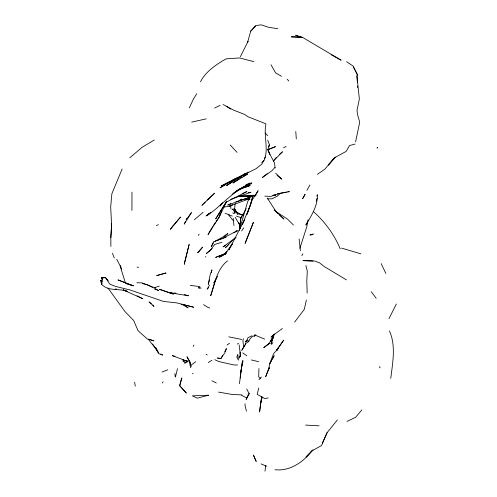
<?xml version="1.0" encoding="UTF-8"?>
<svg xmlns="http://www.w3.org/2000/svg" width="497" height="497" viewBox="0 0 497 497"><rect width="100%" height="100%" fill="white"/><g stroke="black" fill="none" stroke-linecap="round" stroke-linejoin="round"><path stroke-width="0.75" d="M131.922 210.473L131.985 192.159M260.826 401.327L259.583 411.982L261.702 396.55L260.801 402.781L262.286 397.028M110.887 246.413L110.837 237.585L111.701 223.613M258.949 368.532L258.688 376.813L260.347 378.441M110.837 237.585L111.645 223.793M251.762 199.956L252.42 197.222L251.979 199.893M183.337 361.195L183.443 359.716M239.703 229.608L240.641 217.872L243.219 214.493M239.921 228.595L240.293 223.985M240.418 222.445L240.666 219.37L241.822 216.35L246.276 208.647M234.329 212.362L235.1 203.534M317.409 194.607C317.732 206.125 311.339 215.592 305.903 225.104L306.55 222.998M240.15 378.006L241.151 369.532M241.331 367.991L243.033 360.934M265 471.206L265.647 465.714L266.38 466.167L261.049 463.887M239.461 383.665L241.865 365.171M184.549 262.789L184.35 264.292L189.164 244.375L184.648 262.037M390.766 378.323C392.636 362.909 396.115 345.552 389.431 330.915M240.324 374.204L240.548 372.669M273.487 334.829L273.033 337.861L270.989 343.949L274.282 333.866M105.755 277.388L101.711 277.599L102.289 279.954L101.612 284.265C108.265 291.696 118.957 288.055 127.232 291.397L123.219 290.018M239.312 357.287L239.566 355.79M239.827 354.293L240.213 352.044M240.287 375.129L242.822 360.418M308.041 219.73L306.86 226.495L299.896 248.276M273.549 335.065L273.033 337.861L270.896 341.414M243.368 338.786L242.934 340.849L243.623 347.254L241.741 350.323L246.133 343.384M245.176 403.794L244.922 404.993L246.406 411.218M261.72 162.687L264.218 160.419C268.933 148.584 263.348 136.066 265.951 123.834L248.084 116.801L244.741 114.49L233.578 110.117L223.06 104.544M306.394 300.051L304.263 309.426L294.609 322.112M211.256 272.716L211.952 269.877L210.132 274.822L208.299 284.408L209.448 279.948M175.466 376.881L177.485 368.681M355.579 141.856L359.691 122.268L357.591 114.608L356.989 110.589L359.35 99.009L356.908 75.668L357.349 82.347M258.775 388.039L257.179 394.32L264.858 398.625L268.194 397.917M316.309 201.161L317.011 198.421M277.829 28.764L268.169 27.198L261.285 24.85L255.638 25.583L250.749 31.118L247.475 42.754L248.034 41.375L240.368 56.708M219.457 216.276L220.078 214.095M102.289 279.954L101.711 277.599M241.759 364.096L242.399 361.891M250.115 206.342L251.817 200.701L249.954 206.423M239.175 230.571L247.804 201.297L250.625 196.961L252.631 196.178M274.127 334.419L273.033 337.861L267.858 344.862L269.25 343.502M270.43 341.868L272.691 335.282M269.163 368.221L268.641 369.656L269.678 363.798L273.586 353.628L277.314 349.528L283.657 340.147L276.32 350.559L278.395 347.627L277.202 350.435M102.022 283.203L101.612 284.265L100.649 280.438L101.848 281.29M269.25 367.463L265.671 376.732L269.001 368.246M221.737 210.852L219.127 217.189L208.013 234.621L212.666 226.601M122.132 168.986L111.881 193.737L110.676 206.914L111.645 225.638M337.376 419.928L327.088 432.688L321.565 445.505L311.874 450.947L306.096 456.917M263.59 160.438L262.025 163.911L256.16 168.632L221.339 185.921L242.325 175.186M264.522 158.35L265.149 156.959M322.336 443.113L327.051 432.694M239.181 358.033L240.741 354.634M185.431 221.463L184.194 224.128L191.438 212.573L186.947 218.873M189.326 107.818L193.302 99.325L196.762 93.684M316.738 196.029L317.185 195.079M226.75 201.279L219.127 217.189L216.089 221.556M388.996 318.652L396.351 303.996M301.859 255.762L302.859 253.781M309.904 184.983L306.885 190.37M255.017 196.197L258.098 190.68L251.302 201.465L246.972 214.4L249.68 207.143L242.201 224.532L243.903 221.252M216.922 277.506L215.505 280.196L210.678 295.758C214.853 283.65 216.704 269.262 227.502 260.882M244.785 219.438L228.875 249.916L232.31 243.928L224.979 254.048L219.357 257.247L226.16 253.526M190.407 367.755L191.047 366.562M217.506 276.22L213.809 283.035L215.387 280.445M198.396 235.441L199.123 234.13M224.768 351.615L226.439 348.577L224.712 352.932L220.948 358.517L217.127 357.995M222.699 355.355L220.948 358.517L217.854 358.07M271.555 360.412L269.678 363.798L274.176 355.684L272.3 359.064M200.49 81.744C205.926 71.332 216.133 64.579 226.054 58.863L239.542 57.95L253.911 61.659M249.699 393.121L246.127 399.489L248.835 393.195L246.748 388.958M268.759 146.298L269.517 144.994L267.721 140.179M209.479 285.123L207.1 289.186L208.61 287.688M213.437 242.927L211.287 246.568L213.53 241.784L226.191 237.193M162.395 383.007L163.171 381.69M243.623 347.254L245.22 344.564L248.009 337.668L252.041 335.742M186.108 219.581L186.903 218.282M226.675 201.242L215.679 218.916L226.116 202.223L246.897 191.544L242.797 193.414M271.617 344.433L272.834 342.514M193.122 346.372L193.942 345.098M241.604 231.018L243.723 227.868M213.486 225.303L215.22 222.805M268.622 146.255L269.517 144.994L267.982 149.199L269.877 154.312L268.094 150.92M273.754 160.519L276.214 157.537M361.804 409.932L355.647 417.306L346.931 421.431M183.996 361.63L184.921 363.127L187.232 360.406M273.294 161.165L282.507 151.759L279.32 154.511M274.947 167.427L271.915 170.751L262.373 177.51L267.162 173.67M258.962 379.658L261.434 376.981M250.749 31.118L255.464 26.26M235.628 237.243L225.321 247.792L228.595 244.741M306.071 456.985L312.824 450.102M205.205 202.161L201.894 205.317L214.592 193.209L207.411 200.055M312.855 450.027L311.874 450.947C303.263 462.154 289.739 471.485 274.984 469.708M286.384 192.153L280.432 193.283L276.866 196.477L271.84 198.843L267.268 198.781M210.585 212.405L206.764 215.816C222.364 205.497 233.888 189.369 251.88 182.908L237.566 190.121L233.279 193.345M247.096 340.153L245.45 341.619L247.264 340.197M249.227 340.892L247.537 342.377L251.302 337.308L255.887 334.823M254.29 336.444L255.415 335.456M224.501 236.485L227.788 233.609L222.47 237.175L215.083 241.256L222.774 238.225L237.224 230.794L236.118 231.726M229.571 343.247L227.104 345.005M129.835 157.797L142.012 147.373L154.256 139.992M194.358 219.767L203.049 212.343M205.988 216.002L208.883 213.524M224.7 254.657L225.862 253.687M227.104 251.644L224.265 253.986L215.63 257.409L226.11 253.24M226.601 252.085L224.265 253.986L225.582 253.458M269.001 343.52L263.708 347.689L269.219 343.564M190.686 365.481L195.681 361.667M245.288 173.571L243.505 174.901L245.388 173.67M270.933 336.91L282.414 328.486M236.087 237.51L222.991 246.885L225.632 245.555M211.908 360.282L208.262 362.549M235.957 231.689L237.224 230.794L233.975 232.801M317.409 174.323L324.852 169.154L334.469 157.797L335.518 157.133L328.312 165.054L334.469 157.797L346.173 151.386L349.602 145.515L355.1 144.049M232.652 204.702L229.297 206.261L224.141 207.05M232.31 181.709L226.638 185.567L248.22 172.124M234.199 180.423L235.46 179.566M239.33 178.727L232.969 182.995L247.748 174L243.201 176.46M224.961 184.623L220.003 187.835L237.74 177.572M237.355 344.092L238.554 343.334M212.176 248.432L206.267 253.569L209.709 251.016L214.692 244.431L222.004 242.287M232.087 194.327L246.313 185.456M231.192 205.106L229.297 206.261L249.736 198.564L248.258 198.781M231.987 209.61L233.143 208.933L234.944 209.225L237.044 212.983L237.33 214.418M237.367 178.398L246.307 173.229M240.604 177.87L241.902 177.168M283.545 147.826L286.117 146.453M184.921 363.127L188.139 361.456M232.633 180.032L235.342 178.659M242.797 174.876L244.151 174.186M236.553 191.01L242.076 188.307L249.612 185.723L240.318 188.972M230.807 203.584L227.756 205.068L249.618 197.29L235.783 201.85M214.629 108.011L220.134 105.352M245.698 184.921L249.892 182.989M156.282 225.563L158.425 224.687M192.358 373.794L193.14 373.471M267.311 149.889L275.481 146.634L267.343 149.92M162.016 372.054L167.806 369.799M240.107 199.639L241.542 199.117M230.695 199.328L250.923 192.289L248.102 192.643M154.374 287.732L159.257 286.073M157.158 275.462L166.054 272.959L156.418 275.667M246.674 185.959L251.016 184.803M310.128 235.156L312.352 234.64M190.78 366.103L191.37 365.972M191.656 122.119L206.168 118.858M183.691 361.126L186.524 360.549M280.432 193.283L277.258 193.793M287.875 191.873L289.366 191.593L279.488 193.463L270.958 196.408L264.82 196.16M310.029 234.69L313.775 234.012M101.574 278.072L105.445 277.63L107.29 279.569M247.568 199.452L249.053 199.334M240.374 195.799L243.387 195.557M272.778 195.265L275.754 195.066L273.425 195.159M245.45 199.726L249.997 199.427M238.28 196.185L256.042 195.34M250.954 196.054L238.038 196.383M238.063 196.402L254.775 196.104M249.382 195.346L255.352 195.29M136.905 282.768L141.875 282.843L155.431 288.061M237.554 365.009L233.789 364.928L218.947 361.586L214.791 359.704M250.973 195.563L254.775 195.7M305.618 425.078L319.105 425.823M303.046 260.583L313.514 261.006L303.102 260.639M249.482 195.532L254.849 195.756M241.983 394.904L232.13 394.463L218.5 392.096M198.396 287.831L199.9 287.931M172.192 292.863L169.117 292.634L159.407 289.279L173.403 294.094L169.117 292.634L188.562 295.796L184.244 294.535M173.733 292.975L176.037 293.143M198.322 287.869L201.26 288.092M115.223 289.03L116.702 289.148M190.264 285.377L199.987 286.639M126.841 283.973L133.32 285.645M237.088 213.722L243.58 215.002M228.769 336.842L241.815 339.463M137.079 267.088L138.557 267.429M251.327 359.952L258.639 361.704M142.378 283.57L147.28 284.756L152.622 287.477M175.012 356.33L172.329 355.647L187.86 361.474M126.002 290.683L123.256 289.931L142.863 298.772L137.091 295.833M360.816 253.83L341.563 248.096M148.653 339.109L153.971 340.849L147.472 339.097L138.036 330.691L133.668 320.49L124.871 311.439L107.961 287.999M236.51 216.127L241.561 217.792M209.684 307.96L207.584 307.214L203.546 304.636M314.371 260.931L319.441 262.764L324.131 266.473L346.39 279.879M225.054 213.207L232.279 216.096M133.507 285.862L117.982 279.91L132.736 285.756M154.008 288.751L158.63 290.54L155.294 288.838M298.374 36.405L295.634 35.262L302.462 37.331L341.104 60.205L331.083 54.645M254.421 334.854L264.702 339.159M235.988 211.747L241.927 214.959M233.832 220.587L232.521 219.935L229.471 215.971M238.423 222.861L240.386 223.836M241.623 395.376L246.531 397.83M211.896 380.783L216.276 382.976M232.714 212.859L234.124 213.567L235.006 212.468L235.429 210.995L234.944 209.225M281.526 76.321L275.574 72.879L271.033 64.772M160.835 354.007L162.718 355.125L158.493 353.56L155.723 347.819L157.928 351.466L148.46 339.488M226.849 106.625L230.801 109.06M346.633 61.752L353.156 66.076L357.666 75.277L353.448 67.095M186.201 306.481L188.071 307.842L181.685 304.195L176.795 302.897L163.463 301.418L130.276 290.037L115.31 286.347L109.794 284.122L105.445 277.63M242.716 352.864L246.872 355.889M206.062 354.187L207.218 355.032M277.09 175.447L281.78 179.156L275.686 173.248M151.293 303.667L149.125 301.915L153.89 306.407L152.914 304.984M101.705 281.507L100.649 280.438L101.742 281.439M100.649 280.438L101.997 281.681M313.626 211.79C325.094 221.985 334.375 234.727 340.234 248.922M278.09 213.542L274.617 210.045L283.868 219.071L279.14 214.549M293.423 225.004L287.645 219.22L275.984 211.529L267.386 198.16M265.149 133.072L267.666 135.662M230.241 145.056L237.069 152.386M287.173 79.209L288.769 80.961M107.352 279.842L108.309 280.948M379.279 366.668L380.18 367.855M371.284 291.758L376.186 298.299M158.5 352.733L152.635 343.943M232.813 209.268L235.187 212.946M190.071 361.922L186.984 356.79L190.444 363.493M235.218 217.251L239.094 223.942L240.386 227.583M269.107 152.784L274.487 162.879L275.145 167.955M116.807 259.341L120.088 265.814L125.53 283.321M381.193 263.64L385.865 273.48M205.516 256.514L205.808 257.129M256.061 460.961L253.402 455.028L256.266 461.744M112.44 253.259L114.298 258.011M120.392 265.528L121.529 269.057M305.879 265.522L307.289 271.169L306.804 280.886L307.158 293.044M182.896 359.965L183.157 361.276M134.612 382.243L135.277 386.144M239.119 344.843L240.654 356.79M189.91 362.611L190.314 366.09L190.096 362.748M233.161 218.307L233.969 225.613M299.138 238.989L300.381 250.737M174.869 373.589L175.211 376.956M228.868 214.536L228.98 215.853M295.777 131.55L296.311 138.918M357.591 86.062L357.691 87.547M230.794 205.746L230.85 208.709M181.38 379.018L179.69 385.715L186.263 392.99L179.69 385.715L181.89 377.931L181.38 379.018M253.439 222.252L245.145 243.306L253.439 222.252M237.808 354.74L236.765 357.032L238.473 360.17L237.808 354.74M305.077 194.364L302.611 198.701L305.077 194.364M173.062 225.781L170.39 229.285L180.566 217.021L173.062 225.781M202.49 247.226L199.092 251.532L197.626 252.712L202.49 247.226M222.482 202.993L220.109 205.982L222.494 203M377.434 147.541L376.943 148.025L377.434 148.025L377.434 147.541M242.076 188.307L239.312 189.282L242.076 188.307M208.51 395.227L197.222 398.165L192.345 395.829L208.51 395.227M299.747 37.169L291.273 36.834L302.462 37.331L299.747 37.169M193.526 307.189L181.685 304.195L193.526 307.189"/></g></svg>
